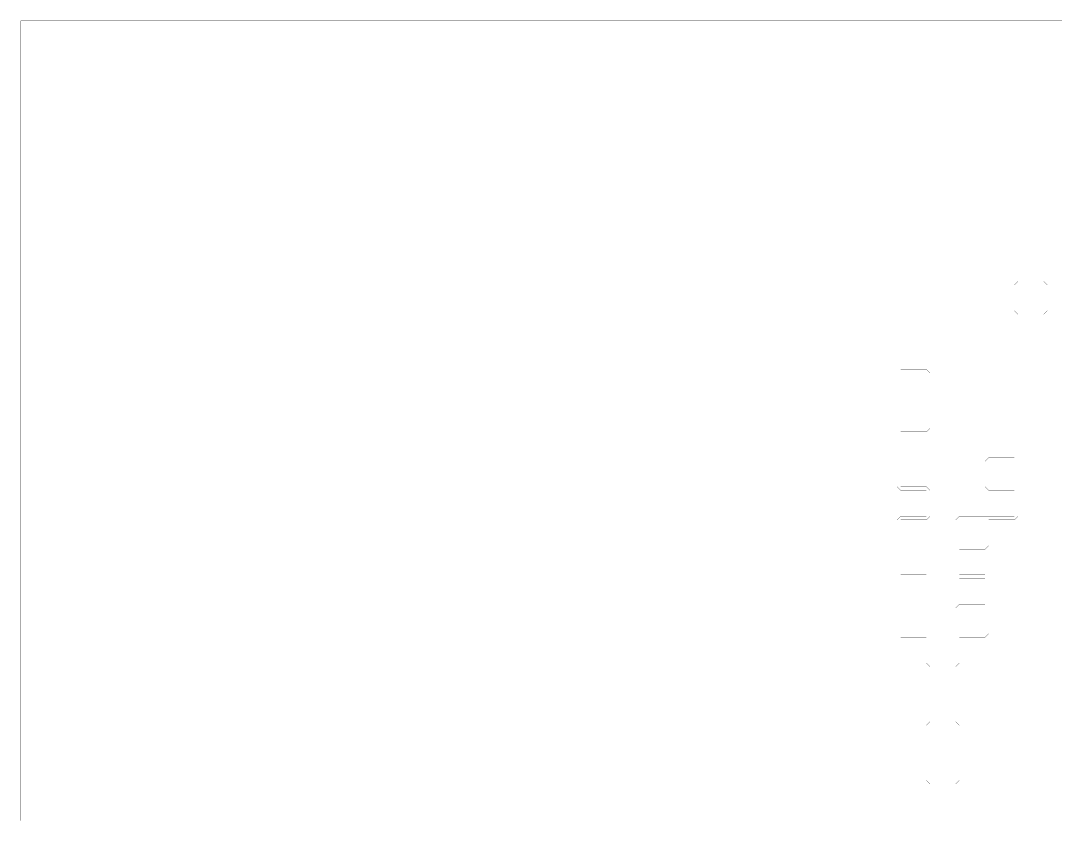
# Model space of a CAD drawing. Header units: metres. Extents: x 0 to 4990, y -4990 to 0.
# Drawn here: x 0 to 2769, y -2128 to 0 of the extents above; entities that cross this region are included whole.
import ezdxf

# ---------------------------------------------------------------- set-up
doc = ezdxf.new("R2010")
doc.units = ezdxf.units.M
doc.layers.add('conductor', color=1, linetype='Continuous')
doc.layers.add('substrate', color=5, linetype='Continuous')

msp = doc.modelspace()

# ---------------------------------------------------------------- linework, layer by layer
at = {"layer": 'conductor', "const_width": 0.5}
msp.add_lwpolyline([(2343.75, -781.25), (2343.75, -791.015625), (2343.75, -800.78125), (2343.75, -810.546875), (2343.75, -820.3125), (2343.75, -830.078125), (2343.75, -839.84375), (2343.75, -849.609375), (2343.75, -859.375), (2343.75, -869.140625), (2343.75, -878.90625), (2343.75, -888.671875), (2343.75, -898.4375), (2343.75, -908.203125), (2343.75, -917.96875), (2343.75, -927.734375), (2353.515625, -927.734375), (2363.28125, -927.734375), (2373.046875, -927.734375), (2382.8125, -927.734375), (2392.578125, -927.734375), (2402.34375, -927.734375), (2412.109375, -927.734375), (2421.875, -937.5), (2421.875, -947.265625), (2421.875, -957.03125), (2421.875, -966.796875), (2421.875, -976.5625), (2421.875, -986.328125), (2421.875, -996.09375), (2421.875, -1005.859375), (2421.875, -1015.625), (2421.875, -1025.390625), (2421.875, -1035.15625), (2421.875, -1044.921875), (2421.875, -1054.6875), (2421.875, -1064.453125), (2421.875, -1074.21875), (2421.875, -1083.984375), (2412.109375, -1093.75), (2402.34375, -1093.75), (2392.578125, -1093.75), (2382.8125, -1093.75), (2373.046875, -1093.75), (2363.28125, -1093.75), (2353.515625, -1093.75), (2343.75, -1093.75), (2343.75, -1103.515625), (2343.75, -1113.28125), (2343.75, -1123.046875), (2343.75, -1132.8125), (2343.75, -1142.578125), (2343.75, -1152.34375), (2343.75, -1162.109375), (2343.75, -1171.875), (2343.75, -1181.640625), (2343.75, -1191.40625), (2343.75, -1201.171875), (2343.75, -1210.9375), (2343.75, -1220.703125), (2343.75, -1230.46875), (2343.75, -1240.234375), (2353.515625, -1240.234375), (2363.28125, -1240.234375), (2373.046875, -1240.234375), (2382.8125, -1240.234375), (2392.578125, -1240.234375), (2402.34375, -1240.234375), (2412.109375, -1240.234375), (2421.875, -1250), (2421.875, -1259.765625), (2421.875, -1269.53125), (2421.875, -1279.296875), (2421.875, -1289.0625), (2421.875, -1298.828125), (2421.875, -1308.59375), (2421.875, -1318.359375), (2412.109375, -1328.125), (2402.34375, -1328.125), (2392.578125, -1328.125), (2382.8125, -1328.125), (2373.046875, -1328.125), (2363.28125, -1328.125), (2353.515625, -1328.125), (2343.75, -1328.125), (2343.75, -1337.890625), (2343.75, -1347.65625), (2343.75, -1357.421875), (2343.75, -1367.1875), (2343.75, -1376.953125), (2343.75, -1386.71875), (2343.75, -1396.484375), (2343.75, -1406.25), (2343.75, -1416.015625), (2343.75, -1425.78125), (2343.75, -1435.546875), (2343.75, -1445.3125), (2343.75, -1455.078125), (2343.75, -1464.84375), (2343.75, -1474.609375), (2353.515625, -1474.609375), (2363.28125, -1474.609375), (2373.046875, -1474.609375), (2382.8125, -1474.609375), (2392.578125, -1474.609375), (2402.34375, -1474.609375), (2412.109375, -1474.609375), (2421.875, -1484.375), (2421.875, -1494.140625), (2421.875, -1503.90625), (2421.875, -1513.671875), (2421.875, -1523.4375), (2421.875, -1533.203125), (2421.875, -1542.96875), (2421.875, -1552.734375), (2421.875, -1562.5), (2421.875, -1572.265625), (2421.875, -1582.03125), (2421.875, -1591.796875), (2421.875, -1601.5625), (2421.875, -1611.328125), (2421.875, -1621.09375), (2421.875, -1630.859375), (2421.875, -1640.625), (2421.875, -1650.390625), (2421.875, -1660.15625), (2421.875, -1669.921875), (2421.875, -1679.6875), (2421.875, -1689.453125), (2421.875, -1699.21875), (2421.875, -1708.984375), (2431.640625, -1708.984375), (2441.40625, -1708.984375), (2451.171875, -1708.984375), (2460.9375, -1708.984375), (2470.703125, -1708.984375), (2480.46875, -1708.984375), (2490.234375, -1708.984375), (2490.234375, -1699.21875), (2490.234375, -1689.453125), (2490.234375, -1679.6875), (2490.234375, -1669.921875), (2490.234375, -1660.15625), (2490.234375, -1650.390625), (2490.234375, -1640.625), (2490.234375, -1630.859375), (2490.234375, -1621.09375), (2490.234375, -1611.328125), (2490.234375, -1601.5625), (2490.234375, -1591.796875), (2490.234375, -1582.03125), (2490.234375, -1572.265625), (2490.234375, -1562.5), (2500, -1552.734375), (2509.765625, -1552.734375), (2519.53125, -1552.734375), (2529.296875, -1552.734375), (2539.0625, -1552.734375), (2548.828125, -1552.734375), (2558.59375, -1552.734375), (2568.359375, -1552.734375), (2568.359375, -1542.96875), (2568.359375, -1533.203125), (2568.359375, -1523.4375), (2568.359375, -1513.671875), (2568.359375, -1503.90625), (2568.359375, -1494.140625), (2568.359375, -1484.375), (2558.59375, -1484.375), (2548.828125, -1484.375), (2539.0625, -1484.375), (2529.296875, -1484.375), (2519.53125, -1484.375), (2509.765625, -1484.375), (2500, -1484.375), (2490.234375, -1474.609375), (2490.234375, -1464.84375), (2490.234375, -1455.078125), (2490.234375, -1445.3125), (2490.234375, -1435.546875), (2490.234375, -1425.78125), (2490.234375, -1416.015625), (2490.234375, -1406.25), (2490.234375, -1396.484375), (2490.234375, -1386.71875), (2490.234375, -1376.953125), (2490.234375, -1367.1875), (2490.234375, -1357.421875), (2490.234375, -1347.65625), (2490.234375, -1337.890625), (2490.234375, -1328.125), (2500, -1318.359375), (2509.765625, -1318.359375), (2519.53125, -1318.359375), (2529.296875, -1318.359375), (2539.0625, -1318.359375), (2548.828125, -1318.359375), (2558.59375, -1318.359375), (2568.359375, -1318.359375), (2578.125, -1318.359375), (2587.890625, -1318.359375), (2597.65625, -1318.359375), (2607.421875, -1318.359375), (2617.1875, -1318.359375), (2626.953125, -1318.359375), (2636.71875, -1318.359375), (2646.484375, -1318.359375), (2646.484375, -1308.59375), (2646.484375, -1298.828125), (2646.484375, -1289.0625), (2646.484375, -1279.296875), (2646.484375, -1269.53125), (2646.484375, -1259.765625), (2646.484375, -1250), (2636.71875, -1250), (2626.953125, -1250), (2617.1875, -1250), (2607.421875, -1250), (2597.65625, -1250), (2587.890625, -1250), (2578.125, -1250), (2568.359375, -1240.234375), (2568.359375, -1230.46875), (2568.359375, -1220.703125), (2568.359375, -1210.9375), (2568.359375, -1201.171875), (2568.359375, -1191.40625), (2568.359375, -1181.640625), (2568.359375, -1171.875), (2578.125, -1162.109375), (2587.890625, -1162.109375), (2597.65625, -1162.109375), (2607.421875, -1162.109375), (2617.1875, -1162.109375), (2626.953125, -1162.109375), (2636.71875, -1162.109375), (2646.484375, -1162.109375), (2646.484375, -1152.34375), (2646.484375, -1142.578125), (2646.484375, -1132.8125), (2646.484375, -1123.046875), (2646.484375, -1113.28125), (2646.484375, -1103.515625), (2646.484375, -1093.75), (2646.484375, -1083.984375), (2646.484375, -1074.21875), (2646.484375, -1064.453125), (2646.484375, -1054.6875), (2646.484375, -1044.921875), (2646.484375, -1035.15625), (2646.484375, -1025.390625), (2646.484375, -1015.625), (2646.484375, -1005.859375), (2646.484375, -996.09375), (2646.484375, -986.328125), (2646.484375, -976.5625), (2646.484375, -966.796875), (2646.484375, -957.03125), (2646.484375, -947.265625), (2646.484375, -937.5), (2646.484375, -927.734375), (2646.484375, -917.96875), (2646.484375, -908.203125), (2646.484375, -898.4375), (2646.484375, -888.671875), (2646.484375, -878.90625), (2646.484375, -869.140625), (2646.484375, -859.375), (2646.484375, -849.609375), (2646.484375, -839.84375), (2646.484375, -830.078125), (2646.484375, -820.3125), (2646.484375, -810.546875), (2646.484375, -800.78125), (2646.484375, -791.015625), (2646.484375, -781.25), (2636.71875, -781.25), (2626.953125, -781.25), (2617.1875, -781.25), (2607.421875, -781.25), (2597.65625, -781.25), (2587.890625, -781.25), (2578.125, -781.25), (2568.359375, -781.25), (2558.59375, -781.25), (2548.828125, -781.25), (2539.0625, -781.25), (2529.296875, -781.25), (2519.53125, -781.25), (2509.765625, -781.25), (2500, -781.25), (2490.234375, -781.25), (2480.46875, -781.25), (2470.703125, -781.25), (2460.9375, -781.25), (2451.171875, -781.25), (2441.40625, -781.25), (2431.640625, -781.25), (2421.875, -781.25), (2412.109375, -781.25), (2402.34375, -781.25), (2392.578125, -781.25), (2382.8125, -781.25), (2373.046875, -781.25), (2363.28125, -781.25), (2353.515625, -781.25)], close=True, dxfattribs=at)
at = {"layer": 'substrate', "const_width": 0.5}
msp.add_lwpolyline([(2773.4375, 0), (2763.671875, 0), (2753.90625, 0), (2744.140625, 0), (2734.375, 0), (2724.609375, 0), (2714.84375, 0), (2705.078125, 0), (2695.3125, 0), (2685.546875, 0), (2675.78125, 0), (2666.015625, 0), (2656.25, 0), (2646.484375, 0), (2636.71875, 0), (2626.953125, 0), (2617.1875, 0), (2607.421875, 0), (2597.65625, 0), (2587.890625, 0), (2578.125, 0), (2568.359375, 0), (2558.59375, 0), (2548.828125, 0), (2539.0625, 0), (2529.296875, 0), (2519.53125, 0), (2509.765625, 0), (2500, 0), (2490.234375, 0), (2480.46875, 0), (2470.703125, 0), (2460.9375, 0), (2451.171875, 0), (2441.40625, 0), (2431.640625, 0), (2421.875, 0), (2412.109375, 0), (2402.34375, 0), (2392.578125, 0), (2382.8125, 0), (2373.046875, 0), (2363.28125, 0), (2353.515625, 0), (2343.75, 0), (2333.984375, 0), (2324.21875, 0), (2314.453125, 0), (2304.6875, 0), (2294.921875, 0), (2285.15625, 0), (2275.390625, 0), (2265.625, 0), (2255.859375, 0), (2246.09375, 0), (2236.328125, 0), (2226.5625, 0), (2216.796875, 0), (2207.03125, 0), (2197.265625, 0), (2187.5, 0), (2177.734375, 0), (2167.96875, 0), (2158.203125, 0), (2148.4375, 0), (2138.671875, 0), (2128.90625, 0), (2119.140625, 0), (2109.375, 0), (2099.609375, 0), (2089.84375, 0), (2080.078125, 0), (2070.3125, 0), (2060.546875, 0), (2050.78125, 0), (2041.015625, 0), (2031.25, 0), (2021.484375, 0), (2011.71875, 0), (2001.953125, 0), (1992.1875, 0), (1982.421875, 0), (1972.65625, 0), (1962.890625, 0), (1953.125, 0), (1943.359375, 0), (1933.59375, 0), (1923.828125, 0), (1914.0625, 0), (1904.296875, 0), (1894.53125, 0), (1884.765625, 0), (1875, 0), (1865.234375, 0), (1855.46875, 0), (1845.703125, 0), (1835.9375, 0), (1826.171875, 0), (1816.40625, 0), (1806.640625, 0), (1796.875, 0), (1787.109375, 0), (1777.34375, 0), (1767.578125, 0), (1757.8125, 0), (1748.046875, 0), (1738.28125, 0), (1728.515625, 0), (1718.75, 0), (1708.984375, 0), (1699.21875, 0), (1689.453125, 0), (1679.6875, 0), (1669.921875, 0), (1660.15625, 0), (1650.390625, 0), (1640.625, 0), (1630.859375, 0), (1621.09375, 0), (1611.328125, 0), (1601.5625, 0), (1591.796875, 0), (1582.03125, 0), (1572.265625, 0), (1562.5, 0), (1552.734375, 0), (1542.96875, 0), (1533.203125, 0), (1523.4375, 0), (1513.671875, 0), (1503.90625, 0), (1494.140625, 0), (1484.375, 0), (1474.609375, 0), (1464.84375, 0), (1455.078125, 0), (1445.3125, 0), (1435.546875, 0), (1425.78125, 0), (1416.015625, 0), (1406.25, 0), (1396.484375, 0), (1386.71875, 0), (1376.953125, 0), (1367.1875, 0), (1357.421875, 0), (1347.65625, 0), (1337.890625, 0), (1328.125, 0), (1318.359375, 0), (1308.59375, 0), (1298.828125, 0), (1289.0625, 0), (1279.296875, 0), (1269.53125, 0), (1259.765625, 0), (1250, 0), (1240.234375, 0), (1230.46875, 0), (1220.703125, 0), (1210.9375, 0), (1201.171875, 0), (1191.40625, 0), (1181.640625, 0), (1171.875, 0), (1162.109375, 0), (1152.34375, 0), (1142.578125, 0), (1132.8125, 0), (1123.046875, 0), (1113.28125, 0), (1103.515625, 0), (1093.75, 0), (1083.984375, 0), (1074.21875, 0), (1064.453125, 0), (1054.6875, 0), (1044.921875, 0), (1035.15625, 0), (1025.390625, 0), (1015.625, 0), (1005.859375, 0), (996.09375, 0), (986.328125, 0), (976.5625, 0), (966.796875, 0), (957.03125, 0), (947.265625, 0), (937.5, 0), (927.734375, 0), (917.96875, 0), (908.203125, 0), (898.4375, 0), (888.671875, 0), (878.90625, 0), (869.140625, 0), (859.375, 0), (849.609375, 0), (839.84375, 0), (830.078125, 0), (820.3125, 0), (810.546875, 0), (800.78125, 0), (791.015625, 0), (781.25, 0), (771.484375, 0), (761.71875, 0), (751.953125, 0), (742.1875, 0), (732.421875, 0), (722.65625, 0), (712.890625, 0), (703.125, 0), (693.359375, 0), (683.59375, 0), (673.828125, 0), (664.0625, 0), (654.296875, 0), (644.53125, 0), (634.765625, 0), (625, 0), (615.234375, 0), (605.46875, 0), (595.703125, 0), (585.9375, 0), (576.171875, 0), (566.40625, 0), (556.640625, 0), (546.875, 0), (537.109375, 0), (527.34375, 0), (517.578125, 0), (507.8125, 0), (498.046875, 0), (488.28125, 0), (478.515625, 0), (468.75, 0), (458.984375, 0), (449.21875, 0), (439.453125, 0), (429.6875, 0), (419.921875, 0), (410.15625, 0), (400.390625, 0), (390.625, 0), (380.859375, 0), (371.09375, 0), (361.328125, 0), (351.5625, 0), (341.796875, 0), (332.03125, 0), (322.265625, 0), (312.5, 0), (302.734375, 0), (292.96875, 0), (283.203125, 0), (273.4375, 0), (263.671875, 0), (253.90625, 0), (244.140625, 0), (234.375, 0), (224.609375, 0), (214.84375, 0), (205.078125, 0), (195.3125, 0), (185.546875, 0), (175.78125, 0), (166.015625, 0), (156.25, 0), (146.484375, 0), (136.71875, 0), (126.953125, 0), (117.1875, 0), (107.421875, 0), (97.65625, 0), (87.890625, 0), (78.125, 0), (68.359375, 0), (58.59375, 0), (48.828125, 0), (39.0625, 0), (29.296875, 0), (19.53125, 0), (9.765625, 0), (0, 0), (0, -9.765625), (0, -19.53125), (0, -29.296875), (0, -39.0625), (0, -48.828125), (0, -58.59375), (0, -68.359375), (0, -78.125), (0, -87.890625), (0, -97.65625), (0, -107.421875), (0, -117.1875), (0, -126.953125), (0, -136.71875), (0, -146.484375), (0, -156.25), (0, -166.015625), (0, -175.78125), (0, -185.546875), (0, -195.3125), (0, -205.078125), (0, -214.84375), (0, -224.609375), (0, -234.375), (0, -244.140625), (0, -253.90625), (0, -263.671875), (0, -273.4375), (0, -283.203125), (0, -292.96875), (0, -302.734375), (0, -312.5), (0, -322.265625), (0, -332.03125), (0, -341.796875), (0, -351.5625), (0, -361.328125), (0, -371.09375), (0, -380.859375), (0, -390.625), (0, -400.390625), (0, -410.15625), (0, -419.921875), (0, -429.6875), (0, -439.453125), (0, -449.21875), (0, -458.984375), (0, -468.75), (0, -478.515625), (0, -488.28125), (0, -498.046875), (0, -507.8125), (0, -517.578125), (0, -527.34375), (0, -537.109375), (0, -546.875), (0, -556.640625), (0, -566.40625), (0, -576.171875), (0, -585.9375), (0, -595.703125), (0, -605.46875), (0, -615.234375), (0, -625), (0, -634.765625), (0, -644.53125), (0, -654.296875), (0, -664.0625), (0, -673.828125), (0, -683.59375), (0, -693.359375), (0, -703.125), (0, -712.890625), (0, -722.65625), (0, -732.421875), (0, -742.1875), (0, -751.953125), (0, -761.71875), (0, -771.484375), (0, -781.25), (0, -791.015625), (0, -800.78125), (0, -810.546875), (0, -820.3125), (0, -830.078125), (0, -839.84375), (0, -849.609375), (0, -859.375), (0, -869.140625), (0, -878.90625), (0, -888.671875), (0, -898.4375), (0, -908.203125), (0, -917.96875), (0, -927.734375), (0, -937.5), (0, -947.265625), (0, -957.03125), (0, -966.796875), (0, -976.5625), (0, -986.328125), (0, -996.09375), (0, -1005.859375), (0, -1015.625), (0, -1025.390625), (0, -1035.15625), (0, -1044.921875), (0, -1054.6875), (0, -1064.453125), (0, -1074.21875), (0, -1083.984375), (0, -1093.75), (0, -1103.515625), (0, -1113.28125), (0, -1123.046875), (0, -1132.8125), (0, -1142.578125), (0, -1152.34375), (0, -1162.109375), (0, -1171.875), (0, -1181.640625), (0, -1191.40625), (0, -1201.171875), (0, -1210.9375), (0, -1220.703125), (0, -1230.46875), (0, -1240.234375), (0, -1250), (0, -1259.765625), (0, -1269.53125), (0, -1279.296875), (0, -1289.0625), (0, -1298.828125), (0, -1308.59375), (0, -1318.359375), (0, -1328.125), (0, -1337.890625), (0, -1347.65625), (0, -1357.421875), (0, -1367.1875), (0, -1376.953125), (0, -1386.71875), (0, -1396.484375), (0, -1406.25), (0, -1416.015625), (0, -1425.78125), (0, -1435.546875), (0, -1445.3125), (0, -1455.078125), (0, -1464.84375), (0, -1474.609375), (0, -1484.375), (0, -1494.140625), (0, -1503.90625), (0, -1513.671875), (0, -1523.4375), (0, -1533.203125), (0, -1542.96875), (0, -1552.734375), (0, -1562.5), (0, -1572.265625), (0, -1582.03125), (0, -1591.796875), (0, -1601.5625), (0, -1611.328125), (0, -1621.09375), (0, -1630.859375), (0, -1640.625), (0, -1650.390625), (0, -1660.15625), (0, -1669.921875), (0, -1679.6875), (0, -1689.453125), (0, -1699.21875), (0, -1708.984375), (0, -1718.75), (0, -1728.515625), (0, -1738.28125), (0, -1748.046875), (0, -1757.8125), (0, -1767.578125), (0, -1777.34375), (0, -1787.109375), (0, -1796.875), (0, -1806.640625), (0, -1816.40625), (0, -1826.171875), (0, -1835.9375), (0, -1845.703125), (0, -1855.46875), (0, -1865.234375), (0, -1875), (0, -1884.765625), (0, -1894.53125), (0, -1904.296875), (0, -1914.0625), (0, -1923.828125), (0, -1933.59375), (0, -1943.359375), (0, -1953.125), (0, -1962.890625), (0, -1972.65625), (0, -1982.421875), (0, -1992.1875), (0, -2001.953125), (0, -2011.71875), (0, -2021.484375), (0, -2031.25), (0, -2041.015625), (0, -2050.78125), (0, -2060.546875), (0, -2070.3125), (0, -2080.078125), (0, -2089.84375), (0, -2099.609375), (0, -2109.375), (0, -2119.140625), (0, -2128.90625)], dxfattribs=at)
for points in [[(2646.484375, -703.125), (2656.25, -693.359375), (2666.015625, -693.359375), (2675.78125, -693.359375), (2685.546875, -693.359375), (2695.3125, -693.359375), (2705.078125, -693.359375), (2714.84375, -693.359375), (2724.609375, -693.359375), (2734.375, -703.125), (2734.375, -712.890625), (2734.375, -722.65625), (2734.375, -732.421875), (2734.375, -742.1875), (2734.375, -751.953125), (2734.375, -761.71875), (2734.375, -771.484375), (2724.609375, -781.25), (2714.84375, -781.25), (2705.078125, -781.25), (2695.3125, -781.25), (2685.546875, -781.25), (2675.78125, -781.25), (2666.015625, -781.25), (2656.25, -781.25), (2646.484375, -771.484375), (2646.484375, -761.71875), (2646.484375, -751.953125), (2646.484375, -742.1875), (2646.484375, -732.421875), (2646.484375, -722.65625), (2646.484375, -712.890625)], [(2333.984375, -781.25), (2343.75, -771.484375), (2353.515625, -771.484375), (2363.28125, -771.484375), (2373.046875, -771.484375), (2382.8125, -771.484375), (2392.578125, -771.484375), (2402.34375, -771.484375), (2412.109375, -771.484375), (2421.875, -771.484375), (2431.640625, -771.484375), (2441.40625, -771.484375), (2451.171875, -771.484375), (2460.9375, -771.484375), (2470.703125, -771.484375), (2480.46875, -771.484375), (2490.234375, -771.484375), (2500, -771.484375), (2509.765625, -771.484375), (2519.53125, -771.484375), (2529.296875, -771.484375), (2539.0625, -771.484375), (2548.828125, -771.484375), (2558.59375, -771.484375), (2568.359375, -771.484375), (2578.125, -771.484375), (2587.890625, -771.484375), (2597.65625, -771.484375), (2607.421875, -771.484375), (2617.1875, -771.484375), (2626.953125, -771.484375), (2636.71875, -771.484375), (2646.484375, -771.484375), (2656.25, -781.25), (2656.25, -791.015625), (2656.25, -800.78125), (2656.25, -810.546875), (2656.25, -820.3125), (2656.25, -830.078125), (2656.25, -839.84375), (2656.25, -849.609375), (2656.25, -859.375), (2656.25, -869.140625), (2656.25, -878.90625), (2656.25, -888.671875), (2656.25, -898.4375), (2656.25, -908.203125), (2656.25, -917.96875), (2656.25, -927.734375), (2656.25, -937.5), (2656.25, -947.265625), (2656.25, -957.03125), (2656.25, -966.796875), (2656.25, -976.5625), (2656.25, -986.328125), (2656.25, -996.09375), (2656.25, -1005.859375), (2656.25, -1015.625), (2656.25, -1025.390625), (2656.25, -1035.15625), (2656.25, -1044.921875), (2656.25, -1054.6875), (2656.25, -1064.453125), (2656.25, -1074.21875), (2656.25, -1083.984375), (2656.25, -1093.75), (2656.25, -1103.515625), (2656.25, -1113.28125), (2656.25, -1123.046875), (2656.25, -1132.8125), (2656.25, -1142.578125), (2656.25, -1152.34375), (2656.25, -1162.109375), (2656.25, -1171.875), (2656.25, -1181.640625), (2656.25, -1191.40625), (2656.25, -1201.171875), (2656.25, -1210.9375), (2656.25, -1220.703125), (2656.25, -1230.46875), (2656.25, -1240.234375), (2656.25, -1250), (2656.25, -1259.765625), (2656.25, -1269.53125), (2656.25, -1279.296875), (2656.25, -1289.0625), (2656.25, -1298.828125), (2656.25, -1308.59375), (2656.25, -1318.359375), (2646.484375, -1328.125), (2636.71875, -1328.125), (2626.953125, -1328.125), (2617.1875, -1328.125), (2607.421875, -1328.125), (2597.65625, -1328.125), (2587.890625, -1328.125), (2578.125, -1328.125), (2578.125, -1337.890625), (2578.125, -1347.65625), (2578.125, -1357.421875), (2578.125, -1367.1875), (2578.125, -1376.953125), (2578.125, -1386.71875), (2578.125, -1396.484375), (2568.359375, -1406.25), (2558.59375, -1406.25), (2548.828125, -1406.25), (2539.0625, -1406.25), (2529.296875, -1406.25), (2519.53125, -1406.25), (2509.765625, -1406.25), (2500, -1406.25), (2500, -1416.015625), (2500, -1425.78125), (2500, -1435.546875), (2500, -1445.3125), (2500, -1455.078125), (2500, -1464.84375), (2500, -1474.609375), (2509.765625, -1474.609375), (2519.53125, -1474.609375), (2529.296875, -1474.609375), (2539.0625, -1474.609375), (2548.828125, -1474.609375), (2558.59375, -1474.609375), (2568.359375, -1474.609375), (2578.125, -1484.375), (2578.125, -1494.140625), (2578.125, -1503.90625), (2578.125, -1513.671875), (2578.125, -1523.4375), (2578.125, -1533.203125), (2578.125, -1542.96875), (2578.125, -1552.734375), (2578.125, -1562.5), (2578.125, -1572.265625), (2578.125, -1582.03125), (2578.125, -1591.796875), (2578.125, -1601.5625), (2578.125, -1611.328125), (2578.125, -1621.09375), (2578.125, -1630.859375), (2568.359375, -1640.625), (2558.59375, -1640.625), (2548.828125, -1640.625), (2539.0625, -1640.625), (2529.296875, -1640.625), (2519.53125, -1640.625), (2509.765625, -1640.625), (2500, -1640.625), (2500, -1650.390625), (2500, -1660.15625), (2500, -1669.921875), (2500, -1679.6875), (2500, -1689.453125), (2500, -1699.21875), (2500, -1708.984375), (2490.234375, -1718.75), (2480.46875, -1718.75), (2470.703125, -1718.75), (2460.9375, -1718.75), (2451.171875, -1718.75), (2441.40625, -1718.75), (2431.640625, -1718.75), (2421.875, -1718.75), (2412.109375, -1708.984375), (2412.109375, -1699.21875), (2412.109375, -1689.453125), (2412.109375, -1679.6875), (2412.109375, -1669.921875), (2412.109375, -1660.15625), (2412.109375, -1650.390625), (2412.109375, -1640.625), (2402.34375, -1640.625), (2392.578125, -1640.625), (2382.8125, -1640.625), (2373.046875, -1640.625), (2363.28125, -1640.625), (2353.515625, -1640.625), (2343.75, -1640.625), (2333.984375, -1630.859375), (2333.984375, -1621.09375), (2333.984375, -1611.328125), (2333.984375, -1601.5625), (2333.984375, -1591.796875), (2333.984375, -1582.03125), (2333.984375, -1572.265625), (2333.984375, -1562.5), (2333.984375, -1552.734375), (2333.984375, -1542.96875), (2333.984375, -1533.203125), (2333.984375, -1523.4375), (2333.984375, -1513.671875), (2333.984375, -1503.90625), (2333.984375, -1494.140625), (2333.984375, -1484.375), (2333.984375, -1474.609375), (2333.984375, -1464.84375), (2333.984375, -1455.078125), (2333.984375, -1445.3125), (2333.984375, -1435.546875), (2333.984375, -1425.78125), (2333.984375, -1416.015625), (2333.984375, -1406.25), (2333.984375, -1396.484375), (2333.984375, -1386.71875), (2333.984375, -1376.953125), (2333.984375, -1367.1875), (2333.984375, -1357.421875), (2333.984375, -1347.65625), (2333.984375, -1337.890625), (2333.984375, -1328.125), (2343.75, -1318.359375), (2353.515625, -1318.359375), (2363.28125, -1318.359375), (2373.046875, -1318.359375), (2382.8125, -1318.359375), (2392.578125, -1318.359375), (2402.34375, -1318.359375), (2412.109375, -1318.359375), (2412.109375, -1308.59375), (2412.109375, -1298.828125), (2412.109375, -1289.0625), (2412.109375, -1279.296875), (2412.109375, -1269.53125), (2412.109375, -1259.765625), (2412.109375, -1250), (2402.34375, -1250), (2392.578125, -1250), (2382.8125, -1250), (2373.046875, -1250), (2363.28125, -1250), (2353.515625, -1250), (2343.75, -1250), (2333.984375, -1240.234375), (2333.984375, -1230.46875), (2333.984375, -1220.703125), (2333.984375, -1210.9375), (2333.984375, -1201.171875), (2333.984375, -1191.40625), (2333.984375, -1181.640625), (2333.984375, -1171.875), (2333.984375, -1162.109375), (2333.984375, -1152.34375), (2333.984375, -1142.578125), (2333.984375, -1132.8125), (2333.984375, -1123.046875), (2333.984375, -1113.28125), (2333.984375, -1103.515625), (2333.984375, -1093.75), (2333.984375, -1083.984375), (2333.984375, -1074.21875), (2333.984375, -1064.453125), (2333.984375, -1054.6875), (2333.984375, -1044.921875), (2333.984375, -1035.15625), (2333.984375, -1025.390625), (2333.984375, -1015.625), (2333.984375, -1005.859375), (2333.984375, -996.09375), (2333.984375, -986.328125), (2333.984375, -976.5625), (2333.984375, -966.796875), (2333.984375, -957.03125), (2333.984375, -947.265625), (2333.984375, -937.5), (2333.984375, -927.734375), (2333.984375, -917.96875), (2333.984375, -908.203125), (2333.984375, -898.4375), (2333.984375, -888.671875), (2333.984375, -878.90625), (2333.984375, -869.140625), (2333.984375, -859.375), (2333.984375, -849.609375), (2333.984375, -839.84375), (2333.984375, -830.078125), (2333.984375, -820.3125), (2333.984375, -810.546875), (2333.984375, -800.78125), (2333.984375, -791.015625)], [(2412.109375, -1875), (2421.875, -1865.234375), (2431.640625, -1865.234375), (2441.40625, -1865.234375), (2451.171875, -1865.234375), (2460.9375, -1865.234375), (2470.703125, -1865.234375), (2480.46875, -1865.234375), (2490.234375, -1865.234375), (2500, -1875), (2500, -1884.765625), (2500, -1894.53125), (2500, -1904.296875), (2500, -1914.0625), (2500, -1923.828125), (2500, -1933.59375), (2500, -1943.359375), (2500, -1953.125), (2500, -1962.890625), (2500, -1972.65625), (2500, -1982.421875), (2500, -1992.1875), (2500, -2001.953125), (2500, -2011.71875), (2500, -2021.484375), (2490.234375, -2031.25), (2480.46875, -2031.25), (2470.703125, -2031.25), (2460.9375, -2031.25), (2451.171875, -2031.25), (2441.40625, -2031.25), (2431.640625, -2031.25), (2421.875, -2031.25), (2412.109375, -2021.484375), (2412.109375, -2011.71875), (2412.109375, -2001.953125), (2412.109375, -1992.1875), (2412.109375, -1982.421875), (2412.109375, -1972.65625), (2412.109375, -1962.890625), (2412.109375, -1953.125), (2412.109375, -1943.359375), (2412.109375, -1933.59375), (2412.109375, -1923.828125), (2412.109375, -1914.0625), (2412.109375, -1904.296875), (2412.109375, -1894.53125), (2412.109375, -1884.765625)]]:
    msp.add_lwpolyline(points, close=True, dxfattribs=at)

doc.saveas('drawing.dxf')
